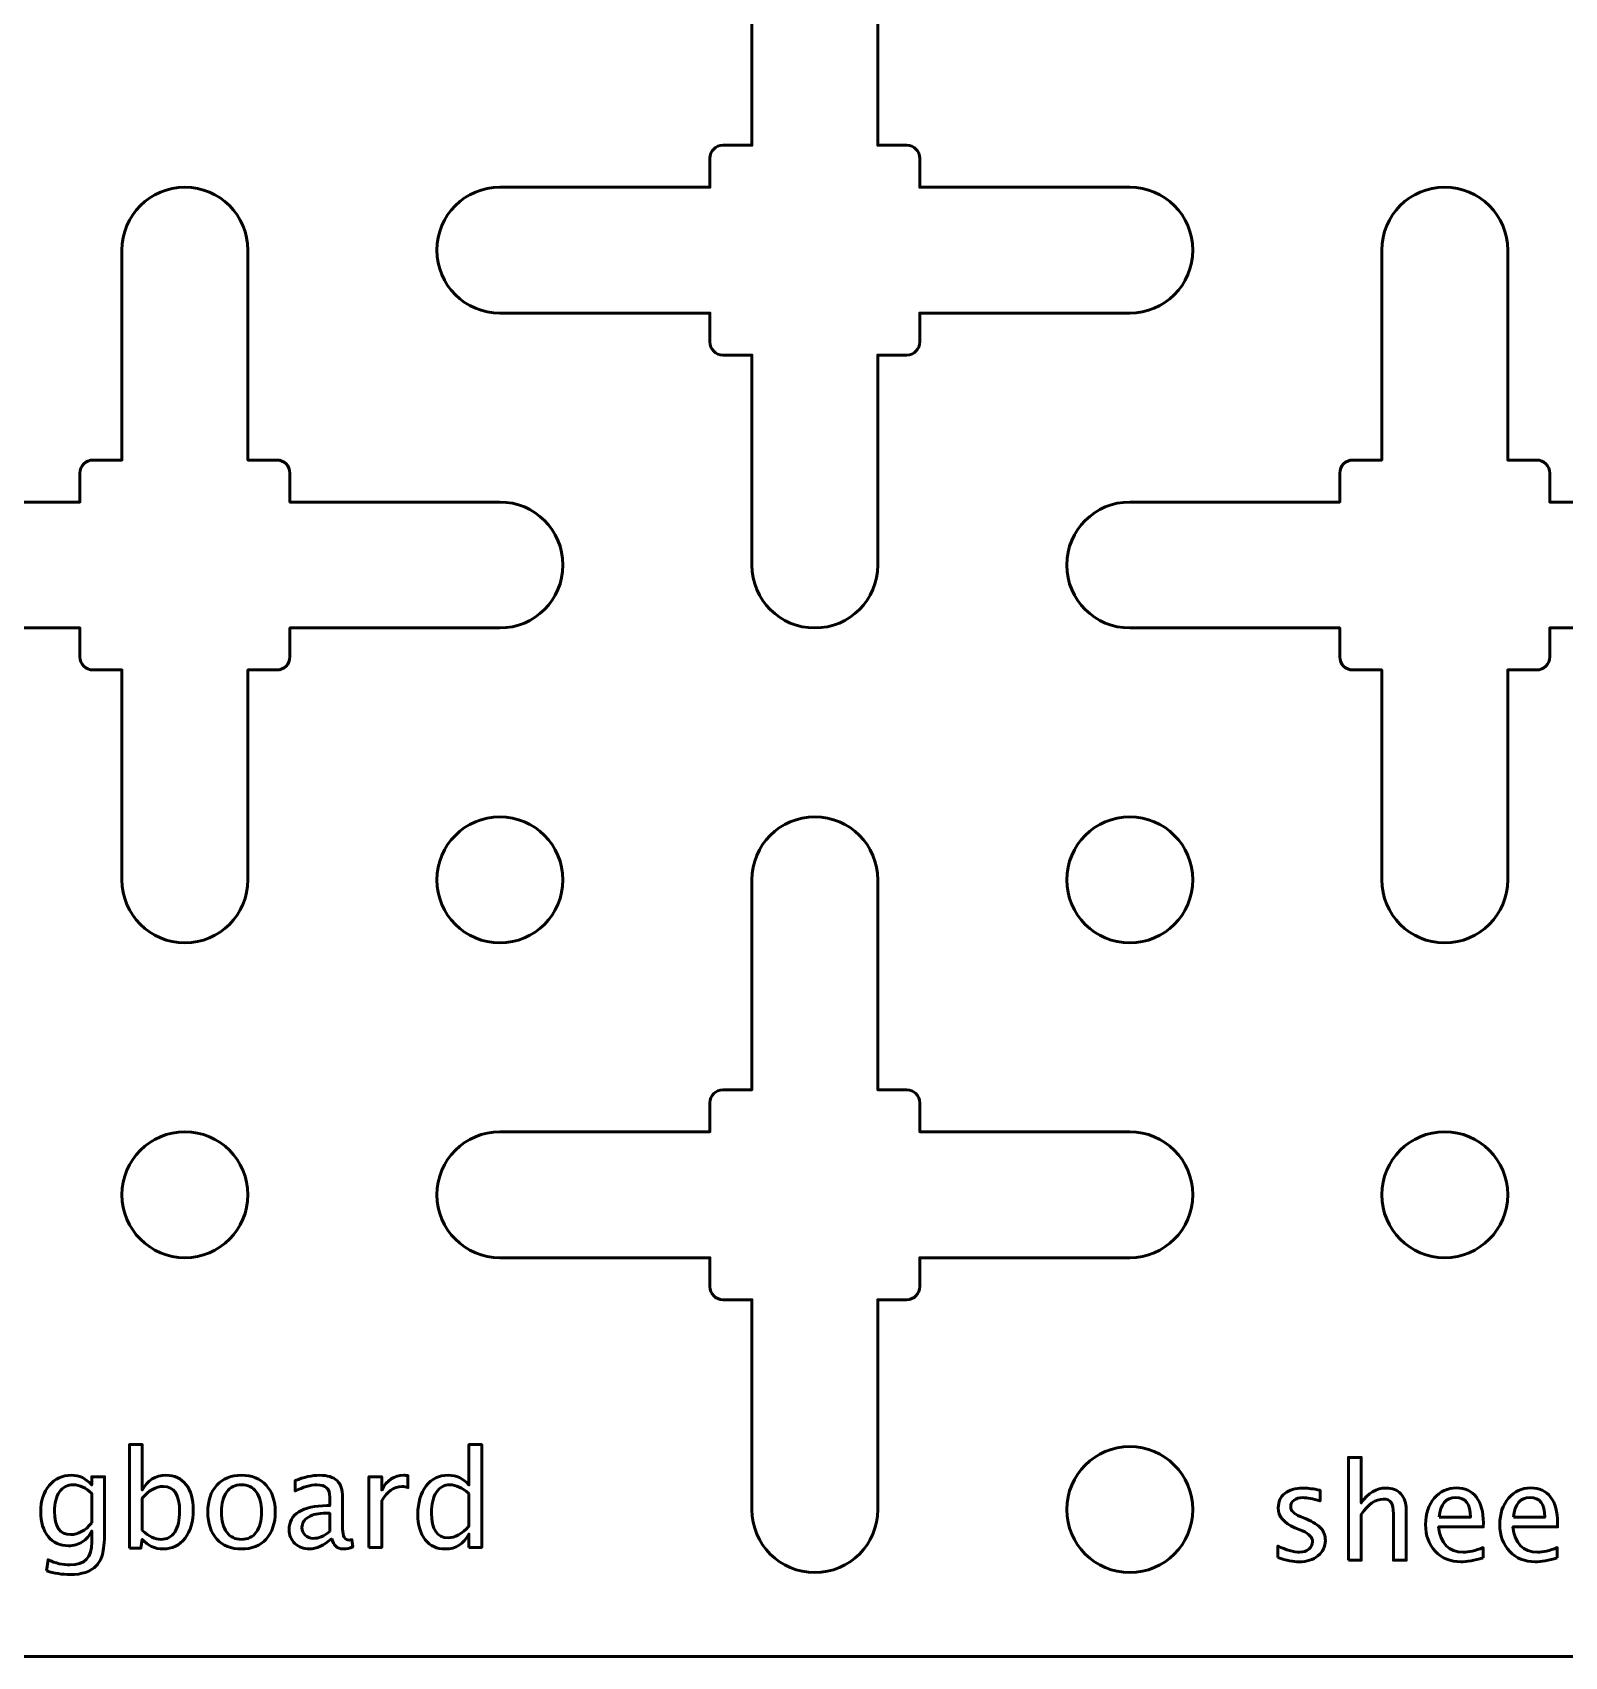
# Model space of a CAD drawing. Header units: centimetres. Extents: x -27.7 to 27.7, y -29.2 to 29.2.
# Drawn here: x -14.23 to -6.93, y -29.2 to -21.46 of the extents above; entities that cross this region are included whole.
import ezdxf

# ---------------------------------------------------------------- set-up
doc = ezdxf.new("R2010")
doc.units = ezdxf.units.CM
doc.header["$MEASUREMENT"] = 0
doc.layers.add('Layer 1', color=7, linetype='Continuous')

msp = doc.modelspace()

# ---------------------------------------------------------------- linework, layer by layer
at = {"layer": 'Layer 1', "lineweight": 53}
for centre in [(-11.99999, -25.50001), (-8.99999, -25.50001), (-13.49999, -27.00001), (-7.49999, -27.00001), (-8.99999, -28.50001)]:
    msp.add_ellipse(centre, major_axis=(0, 0.30001), ratio=1, dxfattribs=at)
for points, knots in [([(-27.7, -28.7), (-27.7, -28.7), (-27.7, 28.7), (-27.7, 28.7), (-27.7, 28.7), (-27.7, 28.97614), (-27.47614, 29.2), (-27.2, 29.2), (-27.2, 29.2), (-27.2, 29.2), (27.2, 29.2), (27.2, 29.2), (27.2, 29.2), (27.47614, 29.2), (27.7, 28.97614), (27.7, 28.7), (27.7, 28.7), (27.7, 28.7), (27.7, -28.7), (27.7, -28.7), (27.7, -28.7), (27.7, -28.97614), (27.47614, -29.2), (27.2, -29.2), (27.2, -29.2), (27.2, -29.2), (-27.2, -29.2), (-27.2, -29.2), (-27.2, -29.2), (-27.47614, -29.2), (-27.7, -28.97614), (-27.7, -28.7)], [0, 0, 0, 0, 0.1111111, 0.1111111, 0.1111111, 0.1111111, 0.2222222, 0.2222222, 0.2222222, 0.2222222, 0.3333333, 0.3333333, 0.3333333, 0.3333333, 0.4444444, 0.4444444, 0.4444444, 0.4444444, 0.5555556, 0.5555556, 0.5555556, 0.5555556, 0.6666667, 0.6666667, 0.6666667, 0.6666667, 0.7777778, 0.7777778, 0.7777778, 0.7777778, 1, 1, 1, 1]), ([(-10.8, -24), (-10.8, -24), (-10.8, -22.99998), (-10.8, -22.99998), (-10.8, -22.99998), (-10.8, -22.99998), (-10.9375, -22.99998), (-10.9375, -22.99998), (-10.9375, -22.99998), (-10.97202, -22.99998), (-11, -22.97199), (-11, -22.93748), (-11, -22.93748), (-11, -22.93748), (-11, -22.8), (-11, -22.8), (-11, -22.8), (-11, -22.8), (-12, -22.8), (-12, -22.8), (-12, -22.8), (-12.16569, -22.8), (-12.3, -22.66569), (-12.3, -22.5), (-12.3, -22.5), (-12.3, -22.33431), (-12.16569, -22.2), (-12, -22.2), (-12, -22.2), (-12, -22.2), (-11, -22.2), (-11, -22.2), (-11, -22.2), (-11, -22.2), (-11, -22.06252), (-11, -22.06252), (-11, -22.06252), (-11, -22.02801), (-10.97202, -22.00002), (-10.9375, -22.00002), (-10.9375, -22.00002), (-10.9375, -22.00002), (-10.8, -22.00002), (-10.8, -22.00002), (-10.8, -22.00002), (-10.8, -22.00002), (-10.8, -21), (-10.8, -21), (-10.8, -21), (-10.8, -20.83431), (-10.66569, -20.7), (-10.5, -20.7), (-10.5, -20.7), (-10.33431, -20.7), (-10.2, -20.83431), (-10.2, -21), (-10.2, -21), (-10.2, -21), (-10.2, -22.00002), (-10.2, -22.00002), (-10.2, -22.00002), (-10.2, -22.00002), (-10.0625, -22.00002), (-10.0625, -22.00002), (-10.0625, -22.00002), (-10.02798, -22.00002), (-10, -22.02801), (-10, -22.06252), (-10, -22.06252), (-10, -22.06252), (-10, -22.2), (-10, -22.2), (-10, -22.2), (-10, -22.2), (-9, -22.2), (-9, -22.2), (-9, -22.2), (-8.83431, -22.2), (-8.7, -22.33431), (-8.7, -22.5), (-8.7, -22.5), (-8.7, -22.66569), (-8.83431, -22.8), (-9, -22.8), (-9, -22.8), (-9, -22.8), (-10, -22.8), (-10, -22.8), (-10, -22.8), (-10, -22.8), (-10, -22.93748), (-10, -22.93748), (-10, -22.93748), (-10, -22.97199), (-10.02798, -22.99998), (-10.0625, -22.99998), (-10.0625, -22.99998), (-10.0625, -22.99998), (-10.2, -22.99998), (-10.2, -22.99998), (-10.2, -22.99998), (-10.2, -22.99998), (-10.2, -24), (-10.2, -24), (-10.2, -24), (-10.2, -24.16569), (-10.33431, -24.3), (-10.5, -24.3), (-10.5, -24.3), (-10.66569, -24.3), (-10.8, -24.16569), (-10.8, -24)], [0, 0, 0, 0, 0.0344828, 0.0344828, 0.0344828, 0.0344828, 0.0689655, 0.0689655, 0.0689655, 0.0689655, 0.1034483, 0.1034483, 0.1034483, 0.1034483, 0.137931, 0.137931, 0.137931, 0.137931, 0.1724138, 0.1724138, 0.1724138, 0.1724138, 0.2068966, 0.2068966, 0.2068966, 0.2068966, 0.2413793, 0.2413793, 0.2413793, 0.2413793, 0.2758621, 0.2758621, 0.2758621, 0.2758621, 0.3103448, 0.3103448, 0.3103448, 0.3103448, 0.3448276, 0.3448276, 0.3448276, 0.3448276, 0.3793103, 0.3793103, 0.3793103, 0.3793103, 0.4137931, 0.4137931, 0.4137931, 0.4137931, 0.4482759, 0.4482759, 0.4482759, 0.4482759, 0.4827586, 0.4827586, 0.4827586, 0.4827586, 0.5172414, 0.5172414, 0.5172414, 0.5172414, 0.5517241, 0.5517241, 0.5517241, 0.5517241, 0.5862069, 0.5862069, 0.5862069, 0.5862069, 0.6206897, 0.6206897, 0.6206897, 0.6206897, 0.6551724, 0.6551724, 0.6551724, 0.6551724, 0.6896552, 0.6896552, 0.6896552, 0.6896552, 0.7241379, 0.7241379, 0.7241379, 0.7241379, 0.7586207, 0.7586207, 0.7586207, 0.7586207, 0.7931034, 0.7931034, 0.7931034, 0.7931034, 0.8275862, 0.8275862, 0.8275862, 0.8275862, 0.862069, 0.862069, 0.862069, 0.862069, 0.8965517, 0.8965517, 0.8965517, 0.8965517, 0.9310345, 0.9310345, 0.9310345, 0.9310345, 1, 1, 1, 1]), ([(-13.8, -25.5), (-13.8, -25.5), (-13.8, -24.49998), (-13.8, -24.49998), (-13.8, -24.49998), (-13.8, -24.49998), (-13.9375, -24.49998), (-13.9375, -24.49998), (-13.9375, -24.49998), (-13.97202, -24.49998), (-14, -24.47199), (-14, -24.43748), (-14, -24.43748), (-14, -24.43748), (-14, -24.3), (-14, -24.3), (-14, -24.3), (-14, -24.3), (-15, -24.3), (-15, -24.3), (-15, -24.3), (-15.16569, -24.3), (-15.3, -24.16569), (-15.3, -24), (-15.3, -24), (-15.3, -23.83431), (-15.16569, -23.7), (-15, -23.7), (-15, -23.7), (-15, -23.7), (-14, -23.7), (-14, -23.7), (-14, -23.7), (-14, -23.7), (-14, -23.56252), (-14, -23.56252), (-14, -23.56252), (-14, -23.52801), (-13.97202, -23.50002), (-13.9375, -23.50002), (-13.9375, -23.50002), (-13.9375, -23.50002), (-13.8, -23.50002), (-13.8, -23.50002), (-13.8, -23.50002), (-13.8, -23.50002), (-13.8, -22.5), (-13.8, -22.5), (-13.8, -22.5), (-13.8, -22.33431), (-13.66569, -22.2), (-13.5, -22.2), (-13.5, -22.2), (-13.33431, -22.2), (-13.2, -22.33431), (-13.2, -22.5), (-13.2, -22.5), (-13.2, -22.5), (-13.2, -23.50002), (-13.2, -23.50002), (-13.2, -23.50002), (-13.2, -23.50002), (-13.0625, -23.50002), (-13.0625, -23.50002), (-13.0625, -23.50002), (-13.02798, -23.50002), (-13, -23.52801), (-13, -23.56252), (-13, -23.56252), (-13, -23.56252), (-13, -23.7), (-13, -23.7), (-13, -23.7), (-13, -23.7), (-12, -23.7), (-12, -23.7), (-12, -23.7), (-11.83431, -23.7), (-11.7, -23.83431), (-11.7, -24), (-11.7, -24), (-11.7, -24.16569), (-11.83431, -24.3), (-12, -24.3), (-12, -24.3), (-12, -24.3), (-13, -24.3), (-13, -24.3), (-13, -24.3), (-13, -24.3), (-13, -24.43748), (-13, -24.43748), (-13, -24.43748), (-13, -24.47199), (-13.02798, -24.49998), (-13.0625, -24.49998), (-13.0625, -24.49998), (-13.0625, -24.49998), (-13.2, -24.49998), (-13.2, -24.49998), (-13.2, -24.49998), (-13.2, -24.49998), (-13.2, -25.5), (-13.2, -25.5), (-13.2, -25.5), (-13.2, -25.66569), (-13.33431, -25.8), (-13.5, -25.8), (-13.5, -25.8), (-13.66569, -25.8), (-13.8, -25.66569), (-13.8, -25.5)], [0, 0, 0, 0, 0.0344828, 0.0344828, 0.0344828, 0.0344828, 0.0689655, 0.0689655, 0.0689655, 0.0689655, 0.1034483, 0.1034483, 0.1034483, 0.1034483, 0.137931, 0.137931, 0.137931, 0.137931, 0.1724138, 0.1724138, 0.1724138, 0.1724138, 0.2068966, 0.2068966, 0.2068966, 0.2068966, 0.2413793, 0.2413793, 0.2413793, 0.2413793, 0.2758621, 0.2758621, 0.2758621, 0.2758621, 0.3103448, 0.3103448, 0.3103448, 0.3103448, 0.3448276, 0.3448276, 0.3448276, 0.3448276, 0.3793103, 0.3793103, 0.3793103, 0.3793103, 0.4137931, 0.4137931, 0.4137931, 0.4137931, 0.4482759, 0.4482759, 0.4482759, 0.4482759, 0.4827586, 0.4827586, 0.4827586, 0.4827586, 0.5172414, 0.5172414, 0.5172414, 0.5172414, 0.5517241, 0.5517241, 0.5517241, 0.5517241, 0.5862069, 0.5862069, 0.5862069, 0.5862069, 0.6206897, 0.6206897, 0.6206897, 0.6206897, 0.6551724, 0.6551724, 0.6551724, 0.6551724, 0.6896552, 0.6896552, 0.6896552, 0.6896552, 0.7241379, 0.7241379, 0.7241379, 0.7241379, 0.7586207, 0.7586207, 0.7586207, 0.7586207, 0.7931034, 0.7931034, 0.7931034, 0.7931034, 0.8275862, 0.8275862, 0.8275862, 0.8275862, 0.862069, 0.862069, 0.862069, 0.862069, 0.8965517, 0.8965517, 0.8965517, 0.8965517, 0.9310345, 0.9310345, 0.9310345, 0.9310345, 1, 1, 1, 1]), ([(-7.8, -25.5), (-7.8, -25.5), (-7.8, -24.49998), (-7.8, -24.49998), (-7.8, -24.49998), (-7.8, -24.49998), (-7.9375, -24.49998), (-7.9375, -24.49998), (-7.9375, -24.49998), (-7.97202, -24.49998), (-8, -24.47199), (-8, -24.43748), (-8, -24.43748), (-8, -24.43748), (-8, -24.3), (-8, -24.3), (-8, -24.3), (-8, -24.3), (-9, -24.3), (-9, -24.3), (-9, -24.3), (-9.16569, -24.3), (-9.3, -24.16569), (-9.3, -24), (-9.3, -24), (-9.3, -23.83431), (-9.16569, -23.7), (-9, -23.7), (-9, -23.7), (-9, -23.7), (-8, -23.7), (-8, -23.7), (-8, -23.7), (-8, -23.7), (-8, -23.56252), (-8, -23.56252), (-8, -23.56252), (-8, -23.52801), (-7.97202, -23.50002), (-7.9375, -23.50002), (-7.9375, -23.50002), (-7.9375, -23.50002), (-7.8, -23.50002), (-7.8, -23.50002), (-7.8, -23.50002), (-7.8, -23.50002), (-7.8, -22.5), (-7.8, -22.5), (-7.8, -22.5), (-7.8, -22.33431), (-7.66569, -22.2), (-7.5, -22.2), (-7.5, -22.2), (-7.33431, -22.2), (-7.2, -22.33431), (-7.2, -22.5), (-7.2, -22.5), (-7.2, -22.5), (-7.2, -23.50002), (-7.2, -23.50002), (-7.2, -23.50002), (-7.2, -23.50002), (-7.0625, -23.50002), (-7.0625, -23.50002), (-7.0625, -23.50002), (-7.02798, -23.50002), (-7, -23.52801), (-7, -23.56252), (-7, -23.56252), (-7, -23.56252), (-7, -23.7), (-7, -23.7), (-7, -23.7), (-7, -23.7), (-6, -23.7), (-6, -23.7), (-6, -23.7), (-5.83431, -23.7), (-5.7, -23.83431), (-5.7, -24), (-5.7, -24), (-5.7, -24.16569), (-5.83431, -24.3), (-6, -24.3), (-6, -24.3), (-6, -24.3), (-7, -24.3), (-7, -24.3), (-7, -24.3), (-7, -24.3), (-7, -24.43748), (-7, -24.43748), (-7, -24.43748), (-7, -24.47199), (-7.02798, -24.49998), (-7.0625, -24.49998), (-7.0625, -24.49998), (-7.0625, -24.49998), (-7.2, -24.49998), (-7.2, -24.49998), (-7.2, -24.49998), (-7.2, -24.49998), (-7.2, -25.5), (-7.2, -25.5), (-7.2, -25.5), (-7.2, -25.66569), (-7.33431, -25.8), (-7.5, -25.8), (-7.5, -25.8), (-7.66569, -25.8), (-7.8, -25.66569), (-7.8, -25.5)], [0, 0, 0, 0, 0.0344828, 0.0344828, 0.0344828, 0.0344828, 0.0689655, 0.0689655, 0.0689655, 0.0689655, 0.1034483, 0.1034483, 0.1034483, 0.1034483, 0.137931, 0.137931, 0.137931, 0.137931, 0.1724138, 0.1724138, 0.1724138, 0.1724138, 0.2068966, 0.2068966, 0.2068966, 0.2068966, 0.2413793, 0.2413793, 0.2413793, 0.2413793, 0.2758621, 0.2758621, 0.2758621, 0.2758621, 0.3103448, 0.3103448, 0.3103448, 0.3103448, 0.3448276, 0.3448276, 0.3448276, 0.3448276, 0.3793103, 0.3793103, 0.3793103, 0.3793103, 0.4137931, 0.4137931, 0.4137931, 0.4137931, 0.4482759, 0.4482759, 0.4482759, 0.4482759, 0.4827586, 0.4827586, 0.4827586, 0.4827586, 0.5172414, 0.5172414, 0.5172414, 0.5172414, 0.5517241, 0.5517241, 0.5517241, 0.5517241, 0.5862069, 0.5862069, 0.5862069, 0.5862069, 0.6206897, 0.6206897, 0.6206897, 0.6206897, 0.6551724, 0.6551724, 0.6551724, 0.6551724, 0.6896552, 0.6896552, 0.6896552, 0.6896552, 0.7241379, 0.7241379, 0.7241379, 0.7241379, 0.7586207, 0.7586207, 0.7586207, 0.7586207, 0.7931034, 0.7931034, 0.7931034, 0.7931034, 0.8275862, 0.8275862, 0.8275862, 0.8275862, 0.862069, 0.862069, 0.862069, 0.862069, 0.8965517, 0.8965517, 0.8965517, 0.8965517, 0.9310345, 0.9310345, 0.9310345, 0.9310345, 1, 1, 1, 1]), ([(-10.8, -28.5), (-10.8, -28.5), (-10.8, -27.49998), (-10.8, -27.49998), (-10.8, -27.49998), (-10.8, -27.49998), (-10.9375, -27.49998), (-10.9375, -27.49998), (-10.9375, -27.49998), (-10.97202, -27.49998), (-11, -27.47199), (-11, -27.43748), (-11, -27.43748), (-11, -27.43748), (-11, -27.3), (-11, -27.3), (-11, -27.3), (-11, -27.3), (-12, -27.3), (-12, -27.3), (-12, -27.3), (-12.16569, -27.3), (-12.3, -27.16569), (-12.3, -27), (-12.3, -27), (-12.3, -26.83431), (-12.16569, -26.7), (-12, -26.7), (-12, -26.7), (-12, -26.7), (-11, -26.7), (-11, -26.7), (-11, -26.7), (-11, -26.7), (-11, -26.56252), (-11, -26.56252), (-11, -26.56252), (-11, -26.52801), (-10.97202, -26.50002), (-10.9375, -26.50002), (-10.9375, -26.50002), (-10.9375, -26.50002), (-10.8, -26.50002), (-10.8, -26.50002), (-10.8, -26.50002), (-10.8, -26.50002), (-10.8, -25.5), (-10.8, -25.5), (-10.8, -25.5), (-10.8, -25.33431), (-10.66569, -25.2), (-10.5, -25.2), (-10.5, -25.2), (-10.33431, -25.2), (-10.2, -25.33431), (-10.2, -25.5), (-10.2, -25.5), (-10.2, -25.5), (-10.2, -26.50002), (-10.2, -26.50002), (-10.2, -26.50002), (-10.2, -26.50002), (-10.0625, -26.50002), (-10.0625, -26.50002), (-10.0625, -26.50002), (-10.02798, -26.50002), (-10, -26.52801), (-10, -26.56252), (-10, -26.56252), (-10, -26.56252), (-10, -26.7), (-10, -26.7), (-10, -26.7), (-10, -26.7), (-9, -26.7), (-9, -26.7), (-9, -26.7), (-8.83431, -26.7), (-8.7, -26.83431), (-8.7, -27), (-8.7, -27), (-8.7, -27.16569), (-8.83431, -27.3), (-9, -27.3), (-9, -27.3), (-9, -27.3), (-10, -27.3), (-10, -27.3), (-10, -27.3), (-10, -27.3), (-10, -27.43748), (-10, -27.43748), (-10, -27.43748), (-10, -27.47199), (-10.02798, -27.49998), (-10.0625, -27.49998), (-10.0625, -27.49998), (-10.0625, -27.49998), (-10.2, -27.49998), (-10.2, -27.49998), (-10.2, -27.49998), (-10.2, -27.49998), (-10.2, -28.5), (-10.2, -28.5), (-10.2, -28.5), (-10.2, -28.66569), (-10.33431, -28.8), (-10.5, -28.8), (-10.5, -28.8), (-10.66569, -28.8), (-10.8, -28.66569), (-10.8, -28.5)], [0, 0, 0, 0, 0.0344828, 0.0344828, 0.0344828, 0.0344828, 0.0689655, 0.0689655, 0.0689655, 0.0689655, 0.1034483, 0.1034483, 0.1034483, 0.1034483, 0.137931, 0.137931, 0.137931, 0.137931, 0.1724138, 0.1724138, 0.1724138, 0.1724138, 0.2068966, 0.2068966, 0.2068966, 0.2068966, 0.2413793, 0.2413793, 0.2413793, 0.2413793, 0.2758621, 0.2758621, 0.2758621, 0.2758621, 0.3103448, 0.3103448, 0.3103448, 0.3103448, 0.3448276, 0.3448276, 0.3448276, 0.3448276, 0.3793103, 0.3793103, 0.3793103, 0.3793103, 0.4137931, 0.4137931, 0.4137931, 0.4137931, 0.4482759, 0.4482759, 0.4482759, 0.4482759, 0.4827586, 0.4827586, 0.4827586, 0.4827586, 0.5172414, 0.5172414, 0.5172414, 0.5172414, 0.5517241, 0.5517241, 0.5517241, 0.5517241, 0.5862069, 0.5862069, 0.5862069, 0.5862069, 0.6206897, 0.6206897, 0.6206897, 0.6206897, 0.6551724, 0.6551724, 0.6551724, 0.6551724, 0.6896552, 0.6896552, 0.6896552, 0.6896552, 0.7241379, 0.7241379, 0.7241379, 0.7241379, 0.7586207, 0.7586207, 0.7586207, 0.7586207, 0.7931034, 0.7931034, 0.7931034, 0.7931034, 0.8275862, 0.8275862, 0.8275862, 0.8275862, 0.862069, 0.862069, 0.862069, 0.862069, 0.8965517, 0.8965517, 0.8965517, 0.8965517, 0.9310345, 0.9310345, 0.9310345, 0.9310345, 1, 1, 1, 1])]:
    msp.add_open_spline(points, degree=3, knots=knots, dxfattribs=at)
at = {"layer": 'Layer 1', "color": 5, "lineweight": 53}
for points, knots in [([(-13.76417, -28.68384), (-13.76417, -28.68384), (-13.76417, -28.19044), (-13.76417, -28.19044), (-13.76417, -28.19044), (-13.76417, -28.19044), (-13.70321, -28.19044), (-13.70321, -28.19044), (-13.70321, -28.19044), (-13.70321, -28.19044), (-13.70321, -28.40709), (-13.70321, -28.40709), (-13.70321, -28.40709), (-13.67823, -28.35999), (-13.64066, -28.33649), (-13.5906, -28.33649), (-13.5906, -28.33649), (-13.55007, -28.33649), (-13.51821, -28.35121), (-13.49493, -28.38073), (-13.49493, -28.38073), (-13.47165, -28.41026), (-13.46, -28.45058), (-13.46, -28.5017), (-13.46, -28.5017), (-13.46, -28.55737), (-13.47323, -28.60235), (-13.49959, -28.63643), (-13.49959, -28.63643), (-13.52594, -28.67061), (-13.56065, -28.68765), (-13.60362, -28.68765), (-13.60362, -28.68765), (-13.64352, -28.68765), (-13.67675, -28.67241), (-13.70321, -28.64182), (-13.70321, -28.64182), (-13.70321, -28.64182), (-13.71062, -28.68384), (-13.71062, -28.68384), (-13.71062, -28.68384), (-13.71062, -28.68384), (-13.76417, -28.68384), (-13.76417, -28.68384)], [0, 0, 0, 0, 0.0833333, 0.0833333, 0.0833333, 0.0833333, 0.1666667, 0.1666667, 0.1666667, 0.1666667, 0.25, 0.25, 0.25, 0.25, 0.3333333, 0.3333333, 0.3333333, 0.3333333, 0.4166667, 0.4166667, 0.4166667, 0.4166667, 0.5, 0.5, 0.5, 0.5, 0.5833333, 0.5833333, 0.5833333, 0.5833333, 0.6666667, 0.6666667, 0.6666667, 0.6666667, 0.75, 0.75, 0.75, 0.75, 0.8333333, 0.8333333, 0.8333333, 0.8333333, 1, 1, 1, 1]), ([(-12.14745, -28.68003), (-12.14745, -28.68003), (-12.14745, -28.61685), (-12.14745, -28.61685), (-12.14745, -28.61685), (-12.17233, -28.66405), (-12.20979, -28.68765), (-12.25985, -28.68765), (-12.25985, -28.68765), (-12.30049, -28.68765), (-12.33245, -28.67294), (-12.35573, -28.64341), (-12.35573, -28.64341), (-12.37902, -28.61388), (-12.39066, -28.57356), (-12.39066, -28.52244), (-12.39066, -28.52244), (-12.39066, -28.46656), (-12.37743, -28.42158), (-12.35108, -28.38751), (-12.35108, -28.38751), (-12.32462, -28.35353), (-12.28991, -28.33649), (-12.24683, -28.33649), (-12.24683, -28.33649), (-12.20693, -28.33649), (-12.1737, -28.35173), (-12.14745, -28.38232), (-12.14745, -28.38232), (-12.14745, -28.38232), (-12.14745, -28.19044), (-12.14745, -28.19044), (-12.14745, -28.19044), (-12.14745, -28.19044), (-12.08649, -28.19044), (-12.08649, -28.19044), (-12.08649, -28.19044), (-12.08649, -28.19044), (-12.08649, -28.68003), (-12.08649, -28.68003), (-12.08649, -28.68003), (-12.08649, -28.68003), (-12.14745, -28.68003), (-12.14745, -28.68003)], [0, 0, 0, 0, 0.0833333, 0.0833333, 0.0833333, 0.0833333, 0.1666667, 0.1666667, 0.1666667, 0.1666667, 0.25, 0.25, 0.25, 0.25, 0.3333333, 0.3333333, 0.3333333, 0.3333333, 0.4166667, 0.4166667, 0.4166667, 0.4166667, 0.5, 0.5, 0.5, 0.5, 0.5833333, 0.5833333, 0.5833333, 0.5833333, 0.6666667, 0.6666667, 0.6666667, 0.6666667, 0.75, 0.75, 0.75, 0.75, 0.8333333, 0.8333333, 0.8333333, 0.8333333, 1, 1, 1, 1]), ([(-7.95885, -28.74099), (-7.95885, -28.74099), (-7.95885, -28.2514), (-7.95885, -28.2514), (-7.95885, -28.2514), (-7.95885, -28.2514), (-7.89789, -28.2514), (-7.89789, -28.2514), (-7.89789, -28.2514), (-7.89789, -28.2514), (-7.89789, -28.46805), (-7.89789, -28.46805), (-7.89789, -28.46805), (-7.86561, -28.42095), (-7.82603, -28.39745), (-7.77925, -28.39745), (-7.77925, -28.39745), (-7.74983, -28.39745), (-7.72644, -28.40666), (-7.70919, -28.42518), (-7.70919, -28.42518), (-7.69194, -28.4436), (-7.68326, -28.46847), (-7.68326, -28.49958), (-7.68326, -28.49958), (-7.68326, -28.49958), (-7.68326, -28.74099), (-7.68326, -28.74099), (-7.68326, -28.74099), (-7.68326, -28.74099), (-7.74422, -28.74099), (-7.74422, -28.74099), (-7.74422, -28.74099), (-7.74422, -28.74099), (-7.74422, -28.51948), (-7.74422, -28.51948), (-7.74422, -28.51948), (-7.74422, -28.4945), (-7.74792, -28.47672), (-7.75523, -28.46614), (-7.75523, -28.46614), (-7.76263, -28.45545), (-7.77481, -28.45016), (-7.79184, -28.45016), (-7.79184, -28.45016), (-7.82931, -28.45016), (-7.86466, -28.47461), (-7.89789, -28.5235), (-7.89789, -28.5235), (-7.89789, -28.5235), (-7.89789, -28.74099), (-7.89789, -28.74099), (-7.89789, -28.74099), (-7.89789, -28.74099), (-7.95885, -28.74099), (-7.95885, -28.74099)], [0, 0, 0, 0, 0.0666667, 0.0666667, 0.0666667, 0.0666667, 0.1333333, 0.1333333, 0.1333333, 0.1333333, 0.2, 0.2, 0.2, 0.2, 0.2666667, 0.2666667, 0.2666667, 0.2666667, 0.3333333, 0.3333333, 0.3333333, 0.3333333, 0.4, 0.4, 0.4, 0.4, 0.4666667, 0.4666667, 0.4666667, 0.4666667, 0.5333333, 0.5333333, 0.5333333, 0.5333333, 0.6, 0.6, 0.6, 0.6, 0.6666667, 0.6666667, 0.6666667, 0.6666667, 0.7333333, 0.7333333, 0.7333333, 0.7333333, 0.8, 0.8, 0.8, 0.8, 0.8666667, 0.8666667, 0.8666667, 0.8666667, 1, 1, 1, 1]), ([(-14.15882, -28.79179), (-14.15882, -28.79179), (-14.15162, -28.73909), (-14.15162, -28.73909), (-14.15162, -28.73909), (-14.11627, -28.7556), (-14.08124, -28.76385), (-14.04664, -28.76385), (-14.04664, -28.76385), (-13.97795, -28.76385), (-13.94355, -28.72744), (-13.94355, -28.65474), (-13.94355, -28.65474), (-13.94355, -28.65474), (-13.94355, -28.60182), (-13.94355, -28.60182), (-13.94355, -28.60182), (-13.95414, -28.62415), (-13.96917, -28.6414), (-13.98875, -28.65378), (-13.98875, -28.65378), (-14.00832, -28.66617), (-14.03013, -28.67241), (-14.05415, -28.67241), (-14.05415, -28.67241), (-14.0949, -28.67241), (-14.12718, -28.6578), (-14.15099, -28.62859), (-14.15099, -28.62859), (-14.1748, -28.59938), (-14.18676, -28.5598), (-14.18676, -28.50985), (-14.18676, -28.50985), (-14.18676, -28.45873), (-14.17321, -28.41703), (-14.14612, -28.38475), (-14.14612, -28.38475), (-14.11892, -28.35258), (-14.08389, -28.33649), (-14.04082, -28.33649), (-14.04082, -28.33649), (-14.00314, -28.33649), (-13.97065, -28.35173), (-13.94355, -28.38232), (-13.94355, -28.38232), (-13.94355, -28.38232), (-13.94355, -28.34348), (-13.94355, -28.34348), (-13.94355, -28.34348), (-13.94355, -28.34348), (-13.88259, -28.34348), (-13.88259, -28.34348), (-13.88259, -28.34348), (-13.88259, -28.34348), (-13.88259, -28.58817), (-13.88259, -28.58817), (-13.88259, -28.58817), (-13.88259, -28.64077), (-13.88535, -28.67971), (-13.89085, -28.70501), (-13.89085, -28.70501), (-13.89625, -28.7303), (-13.90662, -28.75104), (-13.92165, -28.76713), (-13.92165, -28.76713), (-13.94832, -28.79539), (-13.99002, -28.80957), (-14.04664, -28.80957), (-14.04664, -28.80957), (-14.08548, -28.80957), (-14.12284, -28.80364), (-14.15882, -28.79179)], [0, 0, 0, 0, 0.0526316, 0.0526316, 0.0526316, 0.0526316, 0.1052632, 0.1052632, 0.1052632, 0.1052632, 0.1578947, 0.1578947, 0.1578947, 0.1578947, 0.2105263, 0.2105263, 0.2105263, 0.2105263, 0.2631579, 0.2631579, 0.2631579, 0.2631579, 0.3157895, 0.3157895, 0.3157895, 0.3157895, 0.3684211, 0.3684211, 0.3684211, 0.3684211, 0.4210526, 0.4210526, 0.4210526, 0.4210526, 0.4736842, 0.4736842, 0.4736842, 0.4736842, 0.5263158, 0.5263158, 0.5263158, 0.5263158, 0.5789474, 0.5789474, 0.5789474, 0.5789474, 0.6315789, 0.6315789, 0.6315789, 0.6315789, 0.6842105, 0.6842105, 0.6842105, 0.6842105, 0.7368421, 0.7368421, 0.7368421, 0.7368421, 0.7894737, 0.7894737, 0.7894737, 0.7894737, 0.8421053, 0.8421053, 0.8421053, 0.8421053, 0.8947368, 0.8947368, 0.8947368, 0.8947368, 1, 1, 1, 1]), ([(-13.94355, -28.56361), (-13.94355, -28.56361), (-13.94355, -28.42402), (-13.94355, -28.42402), (-13.94355, -28.42402), (-13.97044, -28.39618), (-13.99975, -28.38221), (-14.0314, -28.38221), (-14.0314, -28.38221), (-14.05955, -28.38221), (-14.08156, -28.39343), (-14.09744, -28.41598), (-14.09744, -28.41598), (-14.11342, -28.43841), (-14.12135, -28.46963), (-14.12135, -28.50943), (-14.12135, -28.50943), (-14.12135, -28.58256), (-14.09543, -28.61907), (-14.04346, -28.61907), (-14.04346, -28.61907), (-14.00811, -28.61907), (-13.97478, -28.60055), (-13.94355, -28.56361)], [0, 0, 0, 0, 0.1428571, 0.1428571, 0.1428571, 0.1428571, 0.2857143, 0.2857143, 0.2857143, 0.2857143, 0.4285714, 0.4285714, 0.4285714, 0.4285714, 0.5714286, 0.5714286, 0.5714286, 0.5714286, 0.7142857, 0.7142857, 0.7142857, 0.7142857, 1, 1, 1, 1]), ([(-13.70321, -28.59981), (-13.67178, -28.62785), (-13.64183, -28.64193), (-13.61336, -28.64193), (-13.61336, -28.64193), (-13.58531, -28.64193), (-13.56362, -28.63018), (-13.54838, -28.60679), (-13.54838, -28.60679), (-13.53303, -28.5834), (-13.52541, -28.55049), (-13.52541, -28.50794), (-13.52541, -28.50794), (-13.52541, -28.4292), (-13.55144, -28.38983), (-13.60351, -28.38983), (-13.60351, -28.38983), (-13.63759, -28.38983), (-13.67082, -28.40825), (-13.70321, -28.44519), (-13.70321, -28.44519), (-13.70321, -28.44519), (-13.70321, -28.59981), (-13.70321, -28.59981)], [0, 0, 0, 0, 0.1428571, 0.1428571, 0.1428571, 0.1428571, 0.2857143, 0.2857143, 0.2857143, 0.2857143, 0.4285714, 0.4285714, 0.4285714, 0.4285714, 0.5714286, 0.5714286, 0.5714286, 0.5714286, 0.7142857, 0.7142857, 0.7142857, 0.7142857, 1, 1, 1, 1]), ([(-13.23055, -28.68765), (-13.27998, -28.68765), (-13.31914, -28.67188), (-13.34792, -28.64034), (-13.34792, -28.64034), (-13.37682, -28.6088), (-13.39121, -28.56594), (-13.39121, -28.51186), (-13.39121, -28.51186), (-13.39121, -28.45789), (-13.37682, -28.41513), (-13.34792, -28.3837), (-13.34792, -28.3837), (-13.31914, -28.35226), (-13.27998, -28.33649), (-13.23055, -28.33649), (-13.23055, -28.33649), (-13.18113, -28.33649), (-13.14197, -28.35226), (-13.11319, -28.3837), (-13.11319, -28.3837), (-13.08429, -28.41513), (-13.0699, -28.45789), (-13.0699, -28.51186), (-13.0699, -28.51186), (-13.0699, -28.56594), (-13.08429, -28.6088), (-13.11319, -28.64034), (-13.11319, -28.64034), (-13.14197, -28.67188), (-13.18113, -28.68765), (-13.23055, -28.68765)], [0, 0, 0, 0, 0.1111111, 0.1111111, 0.1111111, 0.1111111, 0.2222222, 0.2222222, 0.2222222, 0.2222222, 0.3333333, 0.3333333, 0.3333333, 0.3333333, 0.4444444, 0.4444444, 0.4444444, 0.4444444, 0.5555556, 0.5555556, 0.5555556, 0.5555556, 0.6666667, 0.6666667, 0.6666667, 0.6666667, 0.7777778, 0.7777778, 0.7777778, 0.7777778, 1, 1, 1, 1]), ([(-13.23066, -28.64193), (-13.2005, -28.64193), (-13.177, -28.63061), (-13.16028, -28.60785), (-13.16028, -28.60785), (-13.14367, -28.5852), (-13.1353, -28.55314), (-13.1353, -28.51186), (-13.1353, -28.51186), (-13.1353, -28.47069), (-13.14367, -28.43873), (-13.16028, -28.41608), (-13.16028, -28.41608), (-13.177, -28.39354), (-13.2005, -28.38221), (-13.23066, -28.38221), (-13.23066, -28.38221), (-13.26093, -28.38221), (-13.28442, -28.39354), (-13.30093, -28.41608), (-13.30093, -28.41608), (-13.31755, -28.43873), (-13.3258, -28.47069), (-13.3258, -28.51186), (-13.3258, -28.51186), (-13.3258, -28.55314), (-13.31755, -28.5852), (-13.30093, -28.60785), (-13.30093, -28.60785), (-13.28442, -28.63061), (-13.26093, -28.64193), (-13.23066, -28.64193)], [0, 0, 0, 0, 0.1111111, 0.1111111, 0.1111111, 0.1111111, 0.2222222, 0.2222222, 0.2222222, 0.2222222, 0.3333333, 0.3333333, 0.3333333, 0.3333333, 0.4444444, 0.4444444, 0.4444444, 0.4444444, 0.5555556, 0.5555556, 0.5555556, 0.5555556, 0.6666667, 0.6666667, 0.6666667, 0.6666667, 0.7777778, 0.7777778, 0.7777778, 0.7777778, 1, 1, 1, 1]), ([(-12.80098, -28.63717), (-12.8376, -28.67082), (-12.87284, -28.68765), (-12.90671, -28.68765), (-12.90671, -28.68765), (-12.93454, -28.68765), (-12.95772, -28.67897), (-12.97603, -28.66151), (-12.97603, -28.66151), (-12.99444, -28.64405), (-13.00365, -28.62203), (-13.00365, -28.59547), (-13.00365, -28.59547), (-13.00365, -28.55874), (-12.9882, -28.53049), (-12.95729, -28.5108), (-12.95729, -28.5108), (-12.92639, -28.49112), (-12.88205, -28.48127), (-12.82426, -28.48127), (-12.82426, -28.48127), (-12.82426, -28.48127), (-12.80997, -28.48127), (-12.80997, -28.48127), (-12.80997, -28.48127), (-12.80997, -28.48127), (-12.80997, -28.44074), (-12.80997, -28.44074), (-12.80997, -28.44074), (-12.80997, -28.40169), (-12.83029, -28.38221), (-12.87104, -28.38221), (-12.87104, -28.38221), (-12.90258, -28.38221), (-12.93708, -28.39216), (-12.97444, -28.41206), (-12.97444, -28.41206), (-12.97444, -28.41206), (-12.97444, -28.36189), (-12.97444, -28.36189), (-12.97444, -28.36189), (-12.93338, -28.34496), (-12.89464, -28.33649), (-12.85834, -28.33649), (-12.85834, -28.33649), (-12.82098, -28.33649), (-12.79336, -28.34496), (-12.77568, -28.362), (-12.77568, -28.362), (-12.7579, -28.37904), (-12.74901, -28.40529), (-12.74901, -28.44074), (-12.74901, -28.44074), (-12.74901, -28.44074), (-12.74901, -28.59282), (-12.74901, -28.59282), (-12.74901, -28.59282), (-12.74901, -28.62764), (-12.73833, -28.6451), (-12.71684, -28.6451), (-12.71684, -28.6451), (-12.7142, -28.6451), (-12.71028, -28.64468), (-12.70509, -28.64383), (-12.70509, -28.64383), (-12.70509, -28.64383), (-12.70075, -28.6777), (-12.70075, -28.6777), (-12.70075, -28.6777), (-12.71462, -28.68437), (-12.72986, -28.68765), (-12.74658, -28.68765), (-12.74658, -28.68765), (-12.77505, -28.68765), (-12.79315, -28.67082), (-12.80098, -28.63717)], [0, 0, 0, 0, 0.05, 0.05, 0.05, 0.05, 0.1, 0.1, 0.1, 0.1, 0.15, 0.15, 0.15, 0.15, 0.2, 0.2, 0.2, 0.2, 0.25, 0.25, 0.25, 0.25, 0.3, 0.3, 0.3, 0.3, 0.35, 0.35, 0.35, 0.35, 0.4, 0.4, 0.4, 0.4, 0.45, 0.45, 0.45, 0.45, 0.5, 0.5, 0.5, 0.5, 0.55, 0.55, 0.55, 0.55, 0.6, 0.6, 0.6, 0.6, 0.65, 0.65, 0.65, 0.65, 0.7, 0.7, 0.7, 0.7, 0.75, 0.75, 0.75, 0.75, 0.8, 0.8, 0.8, 0.8, 0.85, 0.85, 0.85, 0.85, 0.9, 0.9, 0.9, 0.9, 1, 1, 1, 1]), ([(-12.62381, -28.68003), (-12.62381, -28.68003), (-12.62381, -28.34348), (-12.62381, -28.34348), (-12.62381, -28.34348), (-12.62381, -28.34348), (-12.56285, -28.34348), (-12.56285, -28.34348), (-12.56285, -28.34348), (-12.56285, -28.34348), (-12.56285, -28.40709), (-12.56285, -28.40709), (-12.56285, -28.40709), (-12.53861, -28.35999), (-12.50348, -28.33649), (-12.45733, -28.33649), (-12.45733, -28.33649), (-12.45109, -28.33649), (-12.44453, -28.33702), (-12.43775, -28.33808), (-12.43775, -28.33808), (-12.43775, -28.33808), (-12.43775, -28.39513), (-12.43775, -28.39513), (-12.43775, -28.39513), (-12.44834, -28.39163), (-12.45765, -28.38983), (-12.46569, -28.38983), (-12.46569, -28.38983), (-12.50443, -28.38983), (-12.53681, -28.41269), (-12.56285, -28.45852), (-12.56285, -28.45852), (-12.56285, -28.45852), (-12.56285, -28.68003), (-12.56285, -28.68003), (-12.56285, -28.68003), (-12.56285, -28.68003), (-12.62381, -28.68003), (-12.62381, -28.68003)], [0, 0, 0, 0, 0.0909091, 0.0909091, 0.0909091, 0.0909091, 0.1818182, 0.1818182, 0.1818182, 0.1818182, 0.2727273, 0.2727273, 0.2727273, 0.2727273, 0.3636364, 0.3636364, 0.3636364, 0.3636364, 0.4545455, 0.4545455, 0.4545455, 0.4545455, 0.5454545, 0.5454545, 0.5454545, 0.5454545, 0.6363636, 0.6363636, 0.6363636, 0.6363636, 0.7272727, 0.7272727, 0.7272727, 0.7272727, 0.8181818, 0.8181818, 0.8181818, 0.8181818, 1, 1, 1, 1]), ([(-12.14745, -28.42402), (-12.1791, -28.39618), (-12.20905, -28.38221), (-12.23741, -28.38221), (-12.23741, -28.38221), (-12.26535, -28.38221), (-12.28694, -28.39386), (-12.30229, -28.41725), (-12.30229, -28.41725), (-12.31763, -28.44053), (-12.32525, -28.47355), (-12.32525, -28.51631), (-12.32525, -28.51631), (-12.32525, -28.59494), (-12.29922, -28.63431), (-12.24704, -28.63431), (-12.24704, -28.63431), (-12.21318, -28.63431), (-12.17995, -28.61579), (-12.14745, -28.57885), (-12.14745, -28.57885), (-12.14745, -28.57885), (-12.14745, -28.42402), (-12.14745, -28.42402)], [0, 0, 0, 0, 0.1428571, 0.1428571, 0.1428571, 0.1428571, 0.2857143, 0.2857143, 0.2857143, 0.2857143, 0.4285714, 0.4285714, 0.4285714, 0.4285714, 0.5714286, 0.5714286, 0.5714286, 0.5714286, 0.7142857, 0.7142857, 0.7142857, 0.7142857, 1, 1, 1, 1]), ([(-8.29465, -28.72892), (-8.29465, -28.72892), (-8.29465, -28.67304), (-8.29465, -28.67304), (-8.29465, -28.67304), (-8.25476, -28.69294), (-8.22015, -28.70289), (-8.19062, -28.70289), (-8.19062, -28.70289), (-8.17305, -28.70289), (-8.15845, -28.69813), (-8.14691, -28.6886), (-8.14691, -28.6886), (-8.13538, -28.67918), (-8.12955, -28.66733), (-8.12955, -28.65304), (-8.12955, -28.65304), (-8.12955, -28.63219), (-8.14575, -28.61494), (-8.17813, -28.60129), (-8.17813, -28.60129), (-8.17813, -28.60129), (-8.2138, -28.58616), (-8.2138, -28.58616), (-8.2138, -28.58616), (-8.2664, -28.56435), (-8.29275, -28.53282), (-8.29275, -28.49186), (-8.29275, -28.49186), (-8.29275, -28.46254), (-8.28238, -28.43947), (-8.26163, -28.42264), (-8.26163, -28.42264), (-8.24089, -28.40582), (-8.21242, -28.39745), (-8.17633, -28.39745), (-8.17633, -28.39745), (-8.1576, -28.39745), (-8.13432, -28.39999), (-8.10669, -28.40518), (-8.10669, -28.40518), (-8.10669, -28.40518), (-8.09399, -28.40761), (-8.09399, -28.40761), (-8.09399, -28.40761), (-8.09399, -28.40761), (-8.09399, -28.45841), (-8.09399, -28.45841), (-8.09399, -28.45841), (-8.12797, -28.44825), (-8.15506, -28.44317), (-8.17527, -28.44317), (-8.17527, -28.44317), (-8.19305, -28.44317), (-8.20713, -28.44709), (-8.21782, -28.45482), (-8.21782, -28.45482), (-8.2284, -28.46254), (-8.23369, -28.47291), (-8.23369, -28.48593), (-8.23369, -28.48593), (-8.23369, -28.50424), (-8.21888, -28.5198), (-8.18914, -28.53239), (-8.18914, -28.53239), (-8.18914, -28.53239), (-8.15982, -28.54477), (-8.15982, -28.54477), (-8.15982, -28.54477), (-8.12659, -28.55874), (-8.1031, -28.57356), (-8.08934, -28.58912), (-8.08934, -28.58912), (-8.07547, -28.60468), (-8.06859, -28.62415), (-8.06859, -28.64743), (-8.06859, -28.64743), (-8.06859, -28.67696), (-8.08024, -28.7012), (-8.10363, -28.72014), (-8.10363, -28.72014), (-8.12691, -28.73908), (-8.15675, -28.74861), (-8.19305, -28.74861), (-8.19305, -28.74861), (-8.22099, -28.74861), (-8.25476, -28.74205), (-8.29465, -28.72892)], [0, 0, 0, 0, 0.0434783, 0.0434783, 0.0434783, 0.0434783, 0.0869565, 0.0869565, 0.0869565, 0.0869565, 0.1304348, 0.1304348, 0.1304348, 0.1304348, 0.173913, 0.173913, 0.173913, 0.173913, 0.2173913, 0.2173913, 0.2173913, 0.2173913, 0.2608696, 0.2608696, 0.2608696, 0.2608696, 0.3043478, 0.3043478, 0.3043478, 0.3043478, 0.3478261, 0.3478261, 0.3478261, 0.3478261, 0.3913043, 0.3913043, 0.3913043, 0.3913043, 0.4347826, 0.4347826, 0.4347826, 0.4347826, 0.4782609, 0.4782609, 0.4782609, 0.4782609, 0.5217391, 0.5217391, 0.5217391, 0.5217391, 0.5652174, 0.5652174, 0.5652174, 0.5652174, 0.6086957, 0.6086957, 0.6086957, 0.6086957, 0.6521739, 0.6521739, 0.6521739, 0.6521739, 0.6956522, 0.6956522, 0.6956522, 0.6956522, 0.7391304, 0.7391304, 0.7391304, 0.7391304, 0.7826087, 0.7826087, 0.7826087, 0.7826087, 0.826087, 0.826087, 0.826087, 0.826087, 0.8695652, 0.8695652, 0.8695652, 0.8695652, 0.9130435, 0.9130435, 0.9130435, 0.9130435, 1, 1, 1, 1]), ([(-7.31771, -28.73019), (-7.35867, -28.74247), (-7.3937, -28.74861), (-7.42291, -28.74861), (-7.42291, -28.74861), (-7.47276, -28.74861), (-7.51329, -28.7321), (-7.54452, -28.69919), (-7.54452, -28.69919), (-7.57574, -28.66627), (-7.5914, -28.62362), (-7.5914, -28.57113), (-7.5914, -28.57113), (-7.5914, -28.52022), (-7.57764, -28.47842), (-7.55002, -28.44571), (-7.55002, -28.44571), (-7.5224, -28.41312), (-7.48705, -28.39682), (-7.44397, -28.39682), (-7.44397, -28.39682), (-7.40323, -28.39682), (-7.37169, -28.41132), (-7.34946, -28.44032), (-7.34946, -28.44032), (-7.32724, -28.46932), (-7.31613, -28.51038), (-7.31613, -28.56361), (-7.31613, -28.56361), (-7.31613, -28.56361), (-7.31644, -28.58224), (-7.31644, -28.58224), (-7.31644, -28.58224), (-7.31644, -28.58224), (-7.52917, -28.58224), (-7.52917, -28.58224), (-7.52917, -28.58224), (-7.52028, -28.66267), (-7.48102, -28.70289), (-7.41148, -28.70289), (-7.41148, -28.70289), (-7.38598, -28.70289), (-7.35476, -28.69569), (-7.31771, -28.6813), (-7.31771, -28.6813), (-7.31771, -28.6813), (-7.31771, -28.73019), (-7.31771, -28.73019)], [0, 0, 0, 0, 0.0769231, 0.0769231, 0.0769231, 0.0769231, 0.1538462, 0.1538462, 0.1538462, 0.1538462, 0.2307692, 0.2307692, 0.2307692, 0.2307692, 0.3076923, 0.3076923, 0.3076923, 0.3076923, 0.3846154, 0.3846154, 0.3846154, 0.3846154, 0.4615385, 0.4615385, 0.4615385, 0.4615385, 0.5384615, 0.5384615, 0.5384615, 0.5384615, 0.6153846, 0.6153846, 0.6153846, 0.6153846, 0.6923077, 0.6923077, 0.6923077, 0.6923077, 0.7692308, 0.7692308, 0.7692308, 0.7692308, 0.8461538, 0.8461538, 0.8461538, 0.8461538, 1, 1, 1, 1]), ([(-7.52599, -28.53652), (-7.52599, -28.53652), (-7.3774, -28.53652), (-7.3774, -28.53652), (-7.3774, -28.53652), (-7.3774, -28.47387), (-7.40079, -28.44254), (-7.44747, -28.44254), (-7.44747, -28.44254), (-7.49446, -28.44254), (-7.5206, -28.47387), (-7.52599, -28.53652)], [0, 0, 0, 0, 0.25, 0.25, 0.25, 0.25, 0.5, 0.5, 0.5, 0.5, 1, 1, 1, 1]), ([(-6.96391, -28.73019), (-7.00487, -28.74247), (-7.0399, -28.74861), (-7.06911, -28.74861), (-7.06911, -28.74861), (-7.11896, -28.74861), (-7.15949, -28.7321), (-7.19072, -28.69919), (-7.19072, -28.69919), (-7.22194, -28.66627), (-7.2376, -28.62362), (-7.2376, -28.57113), (-7.2376, -28.57113), (-7.2376, -28.52022), (-7.22384, -28.47842), (-7.19622, -28.44571), (-7.19622, -28.44571), (-7.1686, -28.41312), (-7.13325, -28.39682), (-7.09017, -28.39682), (-7.09017, -28.39682), (-7.04943, -28.39682), (-7.01789, -28.41132), (-6.99566, -28.44032), (-6.99566, -28.44032), (-6.97344, -28.46932), (-6.96233, -28.51038), (-6.96233, -28.56361), (-6.96233, -28.56361), (-6.96233, -28.56361), (-6.96264, -28.58224), (-6.96264, -28.58224), (-6.96264, -28.58224), (-6.96264, -28.58224), (-7.17537, -28.58224), (-7.17537, -28.58224), (-7.17537, -28.58224), (-7.16648, -28.66267), (-7.12722, -28.70289), (-7.05768, -28.70289), (-7.05768, -28.70289), (-7.03218, -28.70289), (-7.00096, -28.69569), (-6.96391, -28.6813), (-6.96391, -28.6813), (-6.96391, -28.6813), (-6.96391, -28.73019), (-6.96391, -28.73019)], [0, 0, 0, 0, 0.0769231, 0.0769231, 0.0769231, 0.0769231, 0.1538462, 0.1538462, 0.1538462, 0.1538462, 0.2307692, 0.2307692, 0.2307692, 0.2307692, 0.3076923, 0.3076923, 0.3076923, 0.3076923, 0.3846154, 0.3846154, 0.3846154, 0.3846154, 0.4615385, 0.4615385, 0.4615385, 0.4615385, 0.5384615, 0.5384615, 0.5384615, 0.5384615, 0.6153846, 0.6153846, 0.6153846, 0.6153846, 0.6923077, 0.6923077, 0.6923077, 0.6923077, 0.7692308, 0.7692308, 0.7692308, 0.7692308, 0.8461538, 0.8461538, 0.8461538, 0.8461538, 1, 1, 1, 1]), ([(-7.17219, -28.53652), (-7.17219, -28.53652), (-7.0236, -28.53652), (-7.0236, -28.53652), (-7.0236, -28.53652), (-7.0236, -28.47387), (-7.04699, -28.44254), (-7.09367, -28.44254), (-7.09367, -28.44254), (-7.14066, -28.44254), (-7.1668, -28.47387), (-7.17219, -28.53652)], [0, 0, 0, 0, 0.25, 0.25, 0.25, 0.25, 0.5, 0.5, 0.5, 0.5, 1, 1, 1, 1]), ([(-12.80997, -28.60394), (-12.80997, -28.60394), (-12.80997, -28.51747), (-12.80997, -28.51747), (-12.80997, -28.51747), (-12.80997, -28.51747), (-12.82955, -28.51683), (-12.82955, -28.51683), (-12.82955, -28.51683), (-12.86342, -28.51683), (-12.89073, -28.52308), (-12.91157, -28.53557), (-12.91157, -28.53557), (-12.93232, -28.54816), (-12.94269, -28.56478), (-12.94269, -28.58552), (-12.94269, -28.58552), (-12.94269, -28.60002), (-12.9375, -28.6123), (-12.92724, -28.62235), (-12.92724, -28.62235), (-12.91687, -28.6324), (-12.90427, -28.63748), (-12.88935, -28.63748), (-12.88935, -28.63748), (-12.86395, -28.63748), (-12.83749, -28.62627), (-12.80997, -28.60394)], [0, 0, 0, 0, 0.125, 0.125, 0.125, 0.125, 0.25, 0.25, 0.25, 0.25, 0.375, 0.375, 0.375, 0.375, 0.5, 0.5, 0.5, 0.5, 0.625, 0.625, 0.625, 0.625, 0.75, 0.75, 0.75, 0.75, 1, 1, 1, 1])]:
    msp.add_open_spline(points, degree=3, knots=knots, dxfattribs=at)

doc.saveas('drawing.dxf')
